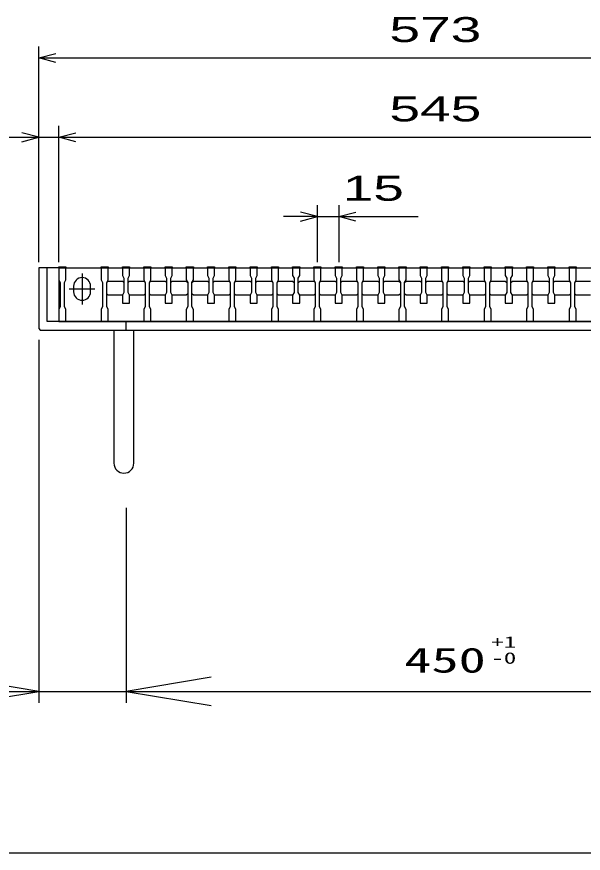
# Model space of a CAD drawing. Units: millimetres, scale not verified. Extents: x -4763 to 1389, y -3371 to 839.
# Drawn here: x -1036 to -636, y -921 to -331 of the extents above; entities that cross this region are included whole.
import ezdxf
from ezdxf.enums import TextEntityAlignment as Align

# ---------------------------------------------------------------- set-up
doc = ezdxf.new("R2010")
doc.units = ezdxf.units.MM
doc.header["$LTSCALE"] = 8
for name, color, linetype, lineweight in [('0_2', 150, 'Continuous', 25), ('16', 3, 'Continuous', 25), ('19', 6, 'Continuous', 25), ('22', 4, 'Continuous', 25)]:
    doc.layers.add(name, color=color, linetype=linetype, lineweight=lineweight)
doc.styles.add('ベクトル', font='')
doc.styles.add('ＭＳ ゴシック', font='')
doc.styles.get('ベクトル').set_extended_font_data('ベクトル')
doc.styles.get('ＭＳ ゴシック').set_extended_font_data('MS Gothic')

# ---------------------------------------------------------------- blocks, each defined once
blk = doc.blocks.new('open_arrow')
at = {"color": 0, "linetype": 'Continuous', "lineweight": -2}
blk.add_lwpolyline([(7.5, 1.25), (0, 0), (7.5, -1.25)], dxfattribs=at)

msp = doc.modelspace()

# ---------------------------------------------------------------- linework, layer by layer
at = {"layer": '0_2'}
msp.add_line((1388.8, -921.2), (-1379.2, -921.2), dxfattribs=at)
at = {"layer": '16'}
for p, q in [((-1006, -508), (-1006, -507.3)), ((-1006, -507.3), (-1001, -507.3)), ((-1001, -507.3), (-1001, -508)), ((-976, -508), (-976, -507.3)), ((-976, -507.3), (-971, -507.3)), ((-971, -507.3), (-971, -508)), ((-961, -508), (-961, -507.3)), ((-961, -507.3), (-956, -507.3)), ((-956, -507.3), (-956, -508)), ((-946, -508), (-946, -507.3)), ((-946, -507.3), (-941, -507.3)), ((-941, -507.3), (-941, -508)), ((-931, -508), (-931, -507.3)), ((-931, -507.3), (-926, -507.3)), ((-926, -507.3), (-926, -508)), ((-916, -508), (-916, -507.3)), ((-916, -507.3), (-911, -507.3)), ((-911, -507.3), (-911, -508)), ((-901, -508), (-901, -507.3)), ((-901, -507.3), (-896, -507.3)), ((-896, -507.3), (-896, -508)), ((-886, -508), (-886, -507.3)), ((-886, -507.3), (-881, -507.3)), ((-881, -507.3), (-881, -508)), ((-871, -508), (-871, -507.3)), ((-871, -507.3), (-866, -507.3)), ((-866, -507.3), (-866, -508)), ((-856, -508), (-856, -507.3)), ((-856, -507.3), (-851, -507.3)), ((-851, -507.3), (-851, -508)), ((-841, -508), (-841, -507.3)), ((-841, -507.3), (-836, -507.3)), ((-836, -507.3), (-836, -508)), ((-826, -508), (-826, -507.3)), ((-826, -507.3), (-821, -507.3)), ((-821, -507.3), (-821, -508)), ((-811, -508), (-811, -507.3)), ((-811, -507.3), (-806, -507.3)), ((-806, -507.3), (-806, -508)), ((-796, -508), (-796, -507.3)), ((-796, -507.3), (-791, -507.3)), ((-791, -507.3), (-791, -508)), ((-781, -508), (-781, -507.3)), ((-781, -507.3), (-776, -507.3)), ((-776, -507.3), (-776, -508)), ((-766, -508), (-766, -507.3)), ((-766, -507.3), (-761, -507.3)), ((-761, -507.3), (-761, -508)), ((-751, -508), (-751, -507.3)), ((-751, -507.3), (-746, -507.3)), ((-746, -507.3), (-746, -508)), ((-736, -508), (-736, -507.3)), ((-736, -507.3), (-731, -507.3)), ((-731, -507.3), (-731, -508)), ((-721, -508), (-721, -507.3)), ((-721, -507.3), (-716, -507.3)), ((-716, -507.3), (-716, -508)), ((-706, -508), (-706, -507.3)), ((-706, -507.3), (-701, -507.3)), ((-701, -507.3), (-701, -508)), ((-691, -508), (-691, -507.3)), ((-691, -507.3), (-686, -507.3)), ((-686, -507.3), (-686, -508)), ((-676, -508), (-676, -507.3)), ((-676, -507.3), (-671, -507.3)), ((-671, -507.3), (-671, -508)), ((-661, -508), (-661, -507.3)), ((-661, -507.3), (-656, -507.3)), ((-656, -507.3), (-656, -508)), ((-646, -508), (-646, -507.3)), ((-646, -507.3), (-641, -507.3)), ((-641, -507.3), (-641, -508)), ((-1006, -508), (-1006, -516.5)), ((-1001, -508), (-1006, -508)), ((-1006, -508), (-1006, -546)), ((-1006, -508), (-461, -508)), ((-1002, -508), (-977, -508)), ((-1001, -516.5), (-1001, -508)), ((-989.5, -512), (-989.5, -534)), ((-976, -508), (-976, -516.5)), ((-971, -508), (-976, -508)), ((-971, -516.5), (-971, -508)), ((-961, -508), (-961, -513.5)), ((-956, -508), (-961, -508)), ((-961, -513.5), (-960, -515.5)), ((-957, -515.5), (-956, -513.5)), ((-956, -513.5), (-956, -508)), ((-946, -508), (-946, -516.5)), ((-941, -508), (-946, -508)), ((-941, -516.5), (-941, -508)), ((-931, -508), (-931, -513.5)), ((-926, -508), (-931, -508)), ((-931, -513.5), (-930, -515.5)), ((-927, -515.5), (-926, -513.5)), ((-926, -513.5), (-926, -508)), ((-916, -508), (-916, -516.5)), ((-911, -508), (-916, -508)), ((-911, -516.5), (-911, -508)), ((-901, -508), (-901, -513.5)), ((-896, -508), (-901, -508)), ((-901, -513.5), (-900, -515.5)), ((-897, -515.5), (-896, -513.5)), ((-896, -513.5), (-896, -508)), ((-886, -508), (-886, -516.5)), ((-881, -508), (-886, -508)), ((-881, -516.5), (-881, -508)), ((-871, -508), (-871, -513.5)), ((-866, -508), (-871, -508)), ((-871, -513.5), (-870, -515.5)), ((-867, -515.5), (-866, -513.5)), ((-866, -513.5), (-866, -508)), ((-856, -508), (-856, -516.5)), ((-851, -508), (-856, -508)), ((-851, -516.5), (-851, -508)), ((-841, -508), (-841, -513.5)), ((-836, -508), (-841, -508)), ((-841, -513.5), (-840, -515.5)), ((-837, -515.5), (-836, -513.5)), ((-836, -513.5), (-836, -508)), ((-826, -508), (-826, -516.5)), ((-821, -508), (-826, -508)), ((-821, -516.5), (-821, -508)), ((-811, -508), (-811, -513.5)), ((-806, -508), (-811, -508)), ((-811, -513.5), (-810, -515.5)), ((-807, -515.5), (-806, -513.5)), ((-806, -513.5), (-806, -508)), ((-796, -508), (-796, -516.5)), ((-791, -508), (-796, -508)), ((-791, -516.5), (-791, -508)), ((-781, -508), (-781, -513.5)), ((-776, -508), (-781, -508)), ((-781, -513.5), (-780, -515.5)), ((-777, -515.5), (-776, -513.5)), ((-776, -513.5), (-776, -508)), ((-766, -508), (-766, -516.5)), ((-761, -508), (-766, -508)), ((-761, -516.5), (-761, -508)), ((-751, -508), (-751, -513.5)), ((-746, -508), (-751, -508)), ((-751, -513.5), (-750, -515.5)), ((-747, -515.5), (-746, -513.5)), ((-746, -513.5), (-746, -508)), ((-736, -508), (-736, -516.5)), ((-731, -508), (-736, -508)), ((-731, -516.5), (-731, -508)), ((-721, -508), (-721, -513.5)), ((-716, -508), (-721, -508)), ((-721, -513.5), (-720, -515.5)), ((-717, -515.5), (-716, -513.5)), ((-716, -513.5), (-716, -508)), ((-706, -508), (-706, -516.5)), ((-701, -508), (-706, -508)), ((-701, -516.5), (-701, -508)), ((-691, -508), (-691, -513.5)), ((-686, -508), (-691, -508)), ((-691, -513.5), (-690, -515.5)), ((-687, -515.5), (-686, -513.5)), ((-686, -513.5), (-686, -508)), ((-676, -508), (-676, -516.5)), ((-671, -508), (-676, -508)), ((-671, -516.5), (-671, -508)), ((-661, -508), (-661, -513.5)), ((-656, -508), (-661, -508)), ((-661, -513.5), (-660, -515.5)), ((-657, -515.5), (-656, -513.5)), ((-656, -513.5), (-656, -508)), ((-646, -508), (-646, -516.5)), ((-641, -508), (-646, -508)), ((-641, -516.5), (-641, -508)), ((-1006, -516.5), (-1005, -518.5)), ((-1005, -518.5), (-1005, -535.5)), ((-1002, -518.5), (-1001, -516.5)), ((-1002, -535.5), (-1002, -518.5)), ((-976, -516.5), (-975, -518.5)), ((-975, -518.5), (-975, -535.5)), ((-972, -518.5), (-971, -516.5)), ((-972, -518.5), (-971, -517.5)), ((-972, -535.5), (-972, -518.5)), ((-971, -517.5), (-961, -517.5)), ((-961, -517.5), (-960, -518.5)), ((-960, -515.5), (-960, -525.5)), ((-957, -525.5), (-957, -515.5)), ((-957, -518.5), (-956, -517.5)), ((-956, -517.5), (-946, -517.5)), ((-946, -516.5), (-945, -518.5)), ((-946, -517.5), (-945, -518.5)), ((-945, -518.5), (-945, -535.5)), ((-942, -518.5), (-941, -516.5)), ((-942, -518.5), (-941, -517.5)), ((-942, -535.5), (-942, -518.5)), ((-941, -517.5), (-931, -517.5)), ((-931, -517.5), (-930, -518.5)), ((-930, -515.5), (-930, -525.5)), ((-927, -525.5), (-927, -515.5)), ((-927, -518.5), (-926, -517.5)), ((-926, -517.5), (-916, -517.5)), ((-916, -516.5), (-915, -518.5)), ((-916, -517.5), (-915, -518.5)), ((-915, -518.5), (-915, -535.5)), ((-912, -518.5), (-911, -516.5)), ((-912, -518.5), (-911, -517.5)), ((-912, -535.5), (-912, -518.5)), ((-911, -517.5), (-901, -517.5)), ((-901, -517.5), (-900, -518.5)), ((-900, -515.5), (-900, -525.5)), ((-897, -525.5), (-897, -515.5)), ((-897, -518.5), (-896, -517.5)), ((-896, -517.5), (-886, -517.5)), ((-886, -516.5), (-885, -518.5)), ((-886, -517.5), (-885, -518.5)), ((-885, -518.5), (-885, -535.5)), ((-882, -518.5), (-881, -516.5)), ((-882, -518.5), (-881, -517.5)), ((-882, -535.5), (-882, -518.5)), ((-881, -517.5), (-871, -517.5)), ((-871, -517.5), (-870, -518.5)), ((-870, -515.5), (-870, -525.5)), ((-867, -525.5), (-867, -515.5)), ((-867, -518.5), (-866, -517.5)), ((-866, -517.5), (-856, -517.5)), ((-856, -516.5), (-855, -518.5)), ((-856, -517.5), (-855, -518.5)), ((-855, -518.5), (-855, -535.5)), ((-852, -518.5), (-851, -516.5)), ((-852, -518.5), (-851, -517.5)), ((-852, -535.5), (-852, -518.5)), ((-851, -517.5), (-841, -517.5)), ((-841, -517.5), (-840, -518.5)), ((-840, -515.5), (-840, -525.5)), ((-837, -525.5), (-837, -515.5)), ((-837, -518.5), (-836, -517.5)), ((-836, -517.5), (-826, -517.5)), ((-826, -516.5), (-825, -518.5)), ((-826, -517.5), (-825, -518.5)), ((-825, -518.5), (-825, -535.5)), ((-822, -518.5), (-821, -516.5)), ((-822, -518.5), (-821, -517.5)), ((-822, -535.5), (-822, -518.5)), ((-821, -517.5), (-811, -517.5)), ((-811, -517.5), (-810, -518.5)), ((-810, -515.5), (-810, -525.5)), ((-807, -525.5), (-807, -515.5)), ((-807, -518.5), (-806, -517.5)), ((-806, -517.5), (-796, -517.5)), ((-796, -516.5), (-795, -518.5)), ((-796, -517.5), (-795, -518.5)), ((-795, -518.5), (-795, -535.5)), ((-792, -518.5), (-791, -516.5)), ((-792, -518.5), (-791, -517.5)), ((-792, -535.5), (-792, -518.5)), ((-791, -517.5), (-781, -517.5)), ((-781, -517.5), (-780, -518.5)), ((-780, -515.5), (-780, -525.5)), ((-777, -525.5), (-777, -515.5)), ((-777, -518.5), (-776, -517.5)), ((-776, -517.5), (-766, -517.5)), ((-766, -516.5), (-765, -518.5)), ((-766, -517.5), (-765, -518.5)), ((-765, -518.5), (-765, -535.5)), ((-762, -518.5), (-761, -516.5)), ((-762, -518.5), (-761, -517.5)), ((-762, -535.5), (-762, -518.5)), ((-761, -517.5), (-751, -517.5)), ((-751, -517.5), (-750, -518.5)), ((-750, -515.5), (-750, -525.5)), ((-747, -525.5), (-747, -515.5)), ((-747, -518.5), (-746, -517.5)), ((-746, -517.5), (-736, -517.5)), ((-736, -516.5), (-735, -518.5)), ((-736, -517.5), (-735, -518.5)), ((-735, -518.5), (-735, -535.5)), ((-732, -518.5), (-731, -516.5)), ((-732, -518.5), (-731, -517.5)), ((-732, -535.5), (-732, -518.5)), ((-731, -517.5), (-721, -517.5)), ((-721, -517.5), (-720, -518.5)), ((-720, -515.5), (-720, -525.5)), ((-717, -525.5), (-717, -515.5)), ((-717, -518.5), (-716, -517.5)), ((-716, -517.5), (-706, -517.5)), ((-706, -516.5), (-705, -518.5)), ((-706, -517.5), (-705, -518.5)), ((-705, -518.5), (-705, -535.5)), ((-702, -518.5), (-701, -516.5)), ((-702, -518.5), (-701, -517.5)), ((-702, -535.5), (-702, -518.5)), ((-701, -517.5), (-691, -517.5)), ((-691, -517.5), (-690, -518.5)), ((-690, -515.5), (-690, -525.5)), ((-687, -525.5), (-687, -515.5)), ((-687, -518.5), (-686, -517.5)), ((-686, -517.5), (-676, -517.5)), ((-676, -516.5), (-675, -518.5)), ((-676, -517.5), (-675, -518.5)), ((-675, -518.5), (-675, -535.5)), ((-672, -518.5), (-671, -516.5)), ((-672, -518.5), (-671, -517.5)), ((-672, -535.5), (-672, -518.5)), ((-671, -517.5), (-661, -517.5)), ((-661, -517.5), (-660, -518.5)), ((-660, -515.5), (-660, -525.5)), ((-657, -525.5), (-657, -515.5)), ((-657, -518.5), (-656, -517.5)), ((-656, -517.5), (-646, -517.5)), ((-646, -516.5), (-645, -518.5)), ((-646, -517.5), (-645, -518.5)), ((-645, -518.5), (-645, -535.5)), ((-642, -518.5), (-641, -516.5)), ((-642, -518.5), (-641, -517.5)), ((-642, -535.5), (-642, -518.5)), ((-641, -517.5), (-631, -517.5)), ((-998.5, -523), (-980.5, -523)), ((-995.5, -521), (-995.5, -525)), ((-983.5, -525), (-983.5, -521)), ((-971, -527.5), (-972, -526.5)), ((-961, -527.5), (-971, -527.5)), ((-960, -525.5), (-961, -527.5)), ((-961, -527.5), (-961, -533)), ((-956, -527.5), (-957, -525.5)), ((-956, -533), (-956, -527.5)), ((-946, -527.5), (-956, -527.5)), ((-945, -526.5), (-946, -527.5)), ((-941, -527.5), (-942, -526.5)), ((-931, -527.5), (-941, -527.5)), ((-930, -525.5), (-931, -527.5)), ((-931, -527.5), (-931, -533)), ((-926, -527.5), (-927, -525.5)), ((-916, -527.5), (-926, -527.5)), ((-926, -533), (-926, -527.5)), ((-915, -526.5), (-916, -527.5)), ((-911, -527.5), (-912, -526.5)), ((-901, -527.5), (-911, -527.5)), ((-900, -525.5), (-901, -527.5)), ((-901, -527.5), (-901, -533)), ((-896, -527.5), (-897, -525.5)), ((-886, -527.5), (-896, -527.5)), ((-896, -533), (-896, -527.5)), ((-885, -526.5), (-886, -527.5)), ((-881, -527.5), (-882, -526.5)), ((-871, -527.5), (-881, -527.5)), ((-870, -525.5), (-871, -527.5)), ((-871, -527.5), (-871, -533)), ((-866, -527.5), (-867, -525.5)), ((-856, -527.5), (-866, -527.5)), ((-866, -533), (-866, -527.5)), ((-855, -526.5), (-856, -527.5)), ((-851, -527.5), (-852, -526.5)), ((-841, -527.5), (-851, -527.5)), ((-840, -525.5), (-841, -527.5)), ((-841, -527.5), (-841, -533)), ((-836, -527.5), (-837, -525.5)), ((-826, -527.5), (-836, -527.5)), ((-836, -533), (-836, -527.5)), ((-825, -526.5), (-826, -527.5)), ((-821, -527.5), (-822, -526.5)), ((-811, -527.5), (-821, -527.5)), ((-810, -525.5), (-811, -527.5)), ((-811, -527.5), (-811, -533)), ((-806, -527.5), (-807, -525.5)), ((-796, -527.5), (-806, -527.5)), ((-806, -533), (-806, -527.5)), ((-795, -526.5), (-796, -527.5)), ((-791, -527.5), (-792, -526.5)), ((-781, -527.5), (-791, -527.5)), ((-780, -525.5), (-781, -527.5)), ((-781, -527.5), (-781, -533)), ((-776, -527.5), (-777, -525.5)), ((-766, -527.5), (-776, -527.5)), ((-776, -533), (-776, -527.5)), ((-765, -526.5), (-766, -527.5)), ((-761, -527.5), (-762, -526.5)), ((-751, -527.5), (-761, -527.5)), ((-750, -525.5), (-751, -527.5)), ((-751, -527.5), (-751, -533)), ((-746, -527.5), (-747, -525.5)), ((-736, -527.5), (-746, -527.5)), ((-746, -533), (-746, -527.5)), ((-735, -526.5), (-736, -527.5)), ((-731, -527.5), (-732, -526.5)), ((-721, -527.5), (-731, -527.5)), ((-720, -525.5), (-721, -527.5)), ((-721, -527.5), (-721, -533)), ((-716, -527.5), (-717, -525.5)), ((-706, -527.5), (-716, -527.5)), ((-716, -533), (-716, -527.5)), ((-705, -526.5), (-706, -527.5)), ((-701, -527.5), (-702, -526.5)), ((-691, -527.5), (-701, -527.5)), ((-690, -525.5), (-691, -527.5)), ((-691, -527.5), (-691, -533)), ((-686, -527.5), (-687, -525.5)), ((-676, -527.5), (-686, -527.5)), ((-686, -533), (-686, -527.5)), ((-675, -526.5), (-676, -527.5)), ((-671, -527.5), (-672, -526.5)), ((-661, -527.5), (-671, -527.5)), ((-660, -525.5), (-661, -527.5)), ((-661, -527.5), (-661, -533)), ((-656, -527.5), (-657, -525.5)), ((-646, -527.5), (-656, -527.5)), ((-656, -533), (-656, -527.5)), ((-645, -526.5), (-646, -527.5)), ((-641, -527.5), (-642, -526.5)), ((-631, -527.5), (-641, -527.5)), ((-1005, -535.5), (-1006, -537.5)), ((-1001, -537.5), (-1002, -535.5)), ((-975, -535.5), (-976, -537.5)), ((-971, -537.5), (-972, -535.5)), ((-961, -533), (-956, -533)), ((-945, -535.5), (-946, -537.5)), ((-941, -537.5), (-942, -535.5)), ((-931, -533), (-926, -533)), ((-915, -535.5), (-916, -537.5)), ((-911, -537.5), (-912, -535.5)), ((-901, -533), (-896, -533)), ((-885, -535.5), (-886, -537.5)), ((-881, -537.5), (-882, -535.5)), ((-871, -533), (-866, -533)), ((-855, -535.5), (-856, -537.5)), ((-851, -537.5), (-852, -535.5)), ((-841, -533), (-836, -533)), ((-825, -535.5), (-826, -537.5)), ((-821, -537.5), (-822, -535.5)), ((-811, -533), (-806, -533)), ((-795, -535.5), (-796, -537.5)), ((-791, -537.5), (-792, -535.5)), ((-781, -533), (-776, -533)), ((-765, -535.5), (-766, -537.5)), ((-761, -537.5), (-762, -535.5)), ((-751, -533), (-746, -533)), ((-735, -535.5), (-736, -537.5)), ((-731, -537.5), (-732, -535.5)), ((-721, -533), (-716, -533)), ((-705, -535.5), (-706, -537.5)), ((-701, -537.5), (-702, -535.5)), ((-691, -533), (-686, -533)), ((-675, -535.5), (-676, -537.5)), ((-671, -537.5), (-672, -535.5)), ((-661, -533), (-656, -533)), ((-645, -535.5), (-646, -537.5)), ((-641, -537.5), (-642, -535.5)), ((-1006, -537.5), (-1006, -546)), ((-1001, -546), (-1001, -537.5)), ((-976, -537.5), (-976, -546)), ((-971, -546), (-971, -537.5)), ((-946, -537.5), (-946, -546)), ((-941, -546), (-941, -537.5)), ((-916, -537.5), (-916, -546)), ((-911, -546), (-911, -537.5)), ((-886, -537.5), (-886, -546)), ((-881, -546), (-881, -537.5)), ((-856, -537.5), (-856, -546)), ((-851, -546), (-851, -537.5)), ((-826, -537.5), (-826, -546)), ((-821, -546), (-821, -537.5)), ((-796, -537.5), (-796, -546)), ((-791, -546), (-791, -537.5)), ((-766, -537.5), (-766, -546)), ((-761, -546), (-761, -537.5)), ((-736, -537.5), (-736, -546)), ((-731, -546), (-731, -537.5)), ((-706, -537.5), (-706, -546)), ((-701, -546), (-701, -537.5)), ((-676, -537.5), (-676, -546)), ((-671, -546), (-671, -537.5)), ((-646, -537.5), (-646, -546)), ((-641, -546), (-641, -537.5)), ((-1006, -546), (-1001, -546)), ((-1006, -546), (-566, -546)), ((-976, -546), (-971, -546)), ((-946, -546), (-941, -546)), ((-916, -546), (-911, -546)), ((-886, -546), (-881, -546)), ((-856, -546), (-851, -546)), ((-826, -546), (-821, -546)), ((-796, -546), (-791, -546)), ((-766, -546), (-761, -546)), ((-736, -546), (-731, -546)), ((-706, -546), (-701, -546)), ((-676, -546), (-671, -546)), ((-646, -546), (-641, -546))]:
    msp.add_line(p, q, dxfattribs=at)
for centre, start, end in [((-989.5, -521), 0, 180), ((-989.5, -525), 180, 0)]:
    msp.add_arc(centre, 6, start, end, dxfattribs=at)
at = {"layer": '19'}
for p, q in [((-1006, -508), (-1020, -508)), ((-1020, -508), (-1020, -551)), ((-1014, -546), (-1014, -508)), ((-566, -546), (-1014, -546)), ((-958.5, -552), (-958.5, -546)), ((-1020, -551), (-1019, -552)), ((-1019, -552), (-566, -552)), ((-967, -552), (-967, -646)), ((-953, -646), (-953, -552))]:
    msp.add_line(p, q, dxfattribs=at)
msp.add_arc((-960, -646), 7, 180, 0, dxfattribs=at)
at = {"layer": '22'}
for p, q in [((-1020, -504), (-1020, -352)), ((-1020, -360), (-1008, -356.8)), ((-1008, -363.2), (-1020, -360)), ((-1020, -360), (-447, -360)), ((-1020, -416), (-1032, -412.8)), ((-1020, -504), (-1020, -408)), ((-1006, -504), (-1006, -408)), ((-1006, -416), (-994, -412.8)), ((-1076, -416), (-1020, -416)), ((-1032, -419.2), (-1020, -416)), ((-1020, -416), (-1006, -416)), ((-994, -419.2), (-1006, -416)), ((-1006, -416), (-461, -416)), ((-823.5, -504), (-823.5, -464)), ((-808.5, -464), (-808.5, -504)), ((-823.5, -472), (-847.5, -472)), ((-823.5, -472), (-835.5, -468.8)), ((-835.5, -475.2), (-823.5, -472)), ((-823.5, -472), (-808.5, -472)), ((-808.5, -472), (-796.5, -468.8)), ((-796.5, -475.2), (-808.5, -472)), ((-808.5, -472), (-752.5, -472)), ((-1020, -559), (-1020, -815.015)), ((-958.5, -677.465), (-958.5, -815.015)), ((-958.5, -677.465), (-958.5, -815.015)), ((-1135.982, -807.015), (-958.5, -807.015)), ((-958.5, -807.015), (-508.5, -807.015))]:
    msp.add_line(p, q, dxfattribs=at)

# ---------------------------------------------------------------- block references
at = {"layer": '22', "xscale": 8, "yscale": 8, "rotation": 180}
msp.add_blockref('open_arrow', (-1020, -807.015), dxfattribs=at)
at = {"layer": '22', "xscale": 8, "yscale": 8}
msp.add_blockref('open_arrow', (-958.5, -807.015), dxfattribs=at)

# ---------------------------------------------------------------- texts
at = {"layer": '22', "color": 2, "style": 'ベクトル', "width": 1.65}
for s, p in [(' 573 ', (-783.5, -340)), (' 545 ', (-783.5, -396)), (' 15 ', (-816.5, -452))]:
    msp.add_text(s, height=17.6, dxfattribs=at).set_placement(p, align=Align.MIDDLE_LEFT)
at = {"layer": '22', "color": 2, "style": 'ＭＳ ゴシック', "width": 1.6}
for s, p in [('+1', (-692.04, -772.176)), ('-0', (-692.04, -783.442))]:
    msp.add_text(s, height=8.065, dxfattribs=at).set_placement(p, align=Align.MIDDLE_CENTER)
at = {"layer": '22', "style": 'ＭＳ ゴシック', "width": 1.6}
msp.add_text('450', height=17.6, dxfattribs=at).set_placement((-733.5, -799.015), align=Align.BOTTOM_CENTER)

doc.saveas('drawing.dxf')
